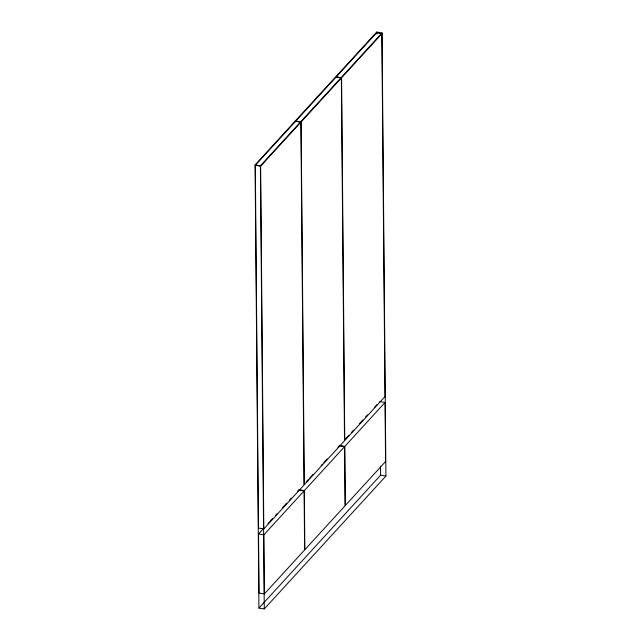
<?xml version="1.0" encoding="UTF-8"?>
<svg xmlns="http://www.w3.org/2000/svg" width="641" height="641" viewBox="0 0 641 641"><rect width="100%" height="100%" fill="white"/><g stroke="black" fill="none" stroke-linecap="round" stroke-linejoin="round"><path stroke-width="0.96" d="M255.07 164.945L376.732 32.05L382.06 32.939L385.93 476.055L264.268 608.95L258.94 608.061L255.07 164.945L260.398 165.827L382.06 32.939M255.318 165.266L295.549 121.325L300.877 122.207L304.042 484.981L263.812 528.921L258.483 528.04L255.318 165.266L260.647 166.155L300.877 122.207M301.118 121.942L341.349 78.002L336.02 77.112L295.789 121.061L301.118 121.942L304.283 484.716L344.513 440.768L341.349 78.002M341.597 77.737L381.82 33.789L376.499 32.907L336.269 76.848L341.597 77.737L344.762 440.503L384.993 396.563L381.82 33.789M297.424 491.463L298.77 490.004L304.098 490.886L304.611 549.97L264.38 593.911L259.052 593.029L258.539 533.945L263.227 528.817M267.922 523.689L272.617 518.561M275.301 515.636L277.313 513.441M282.673 507.576L286.695 503.185M289.379 500.252L291.391 498.057M306.382 481.679L308.401 479.484M309.739 478.018L313.088 474.356M321.133 465.566L322.479 464.1M323.817 462.634L327.174 458.972M337.895 447.258L339.241 445.791L344.57 446.681L345.082 505.765L304.852 549.706L304.339 490.621L344.57 446.681M344.85 439.67L348.872 435.271M351.548 432.346L353.568 430.143M359.601 423.557L362.95 419.895M365.634 416.962L367.646 414.767M374.352 407.444L377.028 404.511M264.38 593.911L263.868 534.834L304.098 490.886M385.041 402.468L385.553 461.552L345.323 505.493L344.81 446.416L385.041 402.468L379.712 401.587M258.94 608.061L380.602 475.173L380.522 466.167M339.482 445.527L344.81 446.416M380.602 475.173L385.93 476.055M299.01 489.74L304.339 490.621M258.539 533.945L263.868 534.834M376.732 32.05L376.748 34.053M260.647 166.155L263.812 528.921M260.398 165.827L264.268 608.95"/></g></svg>
